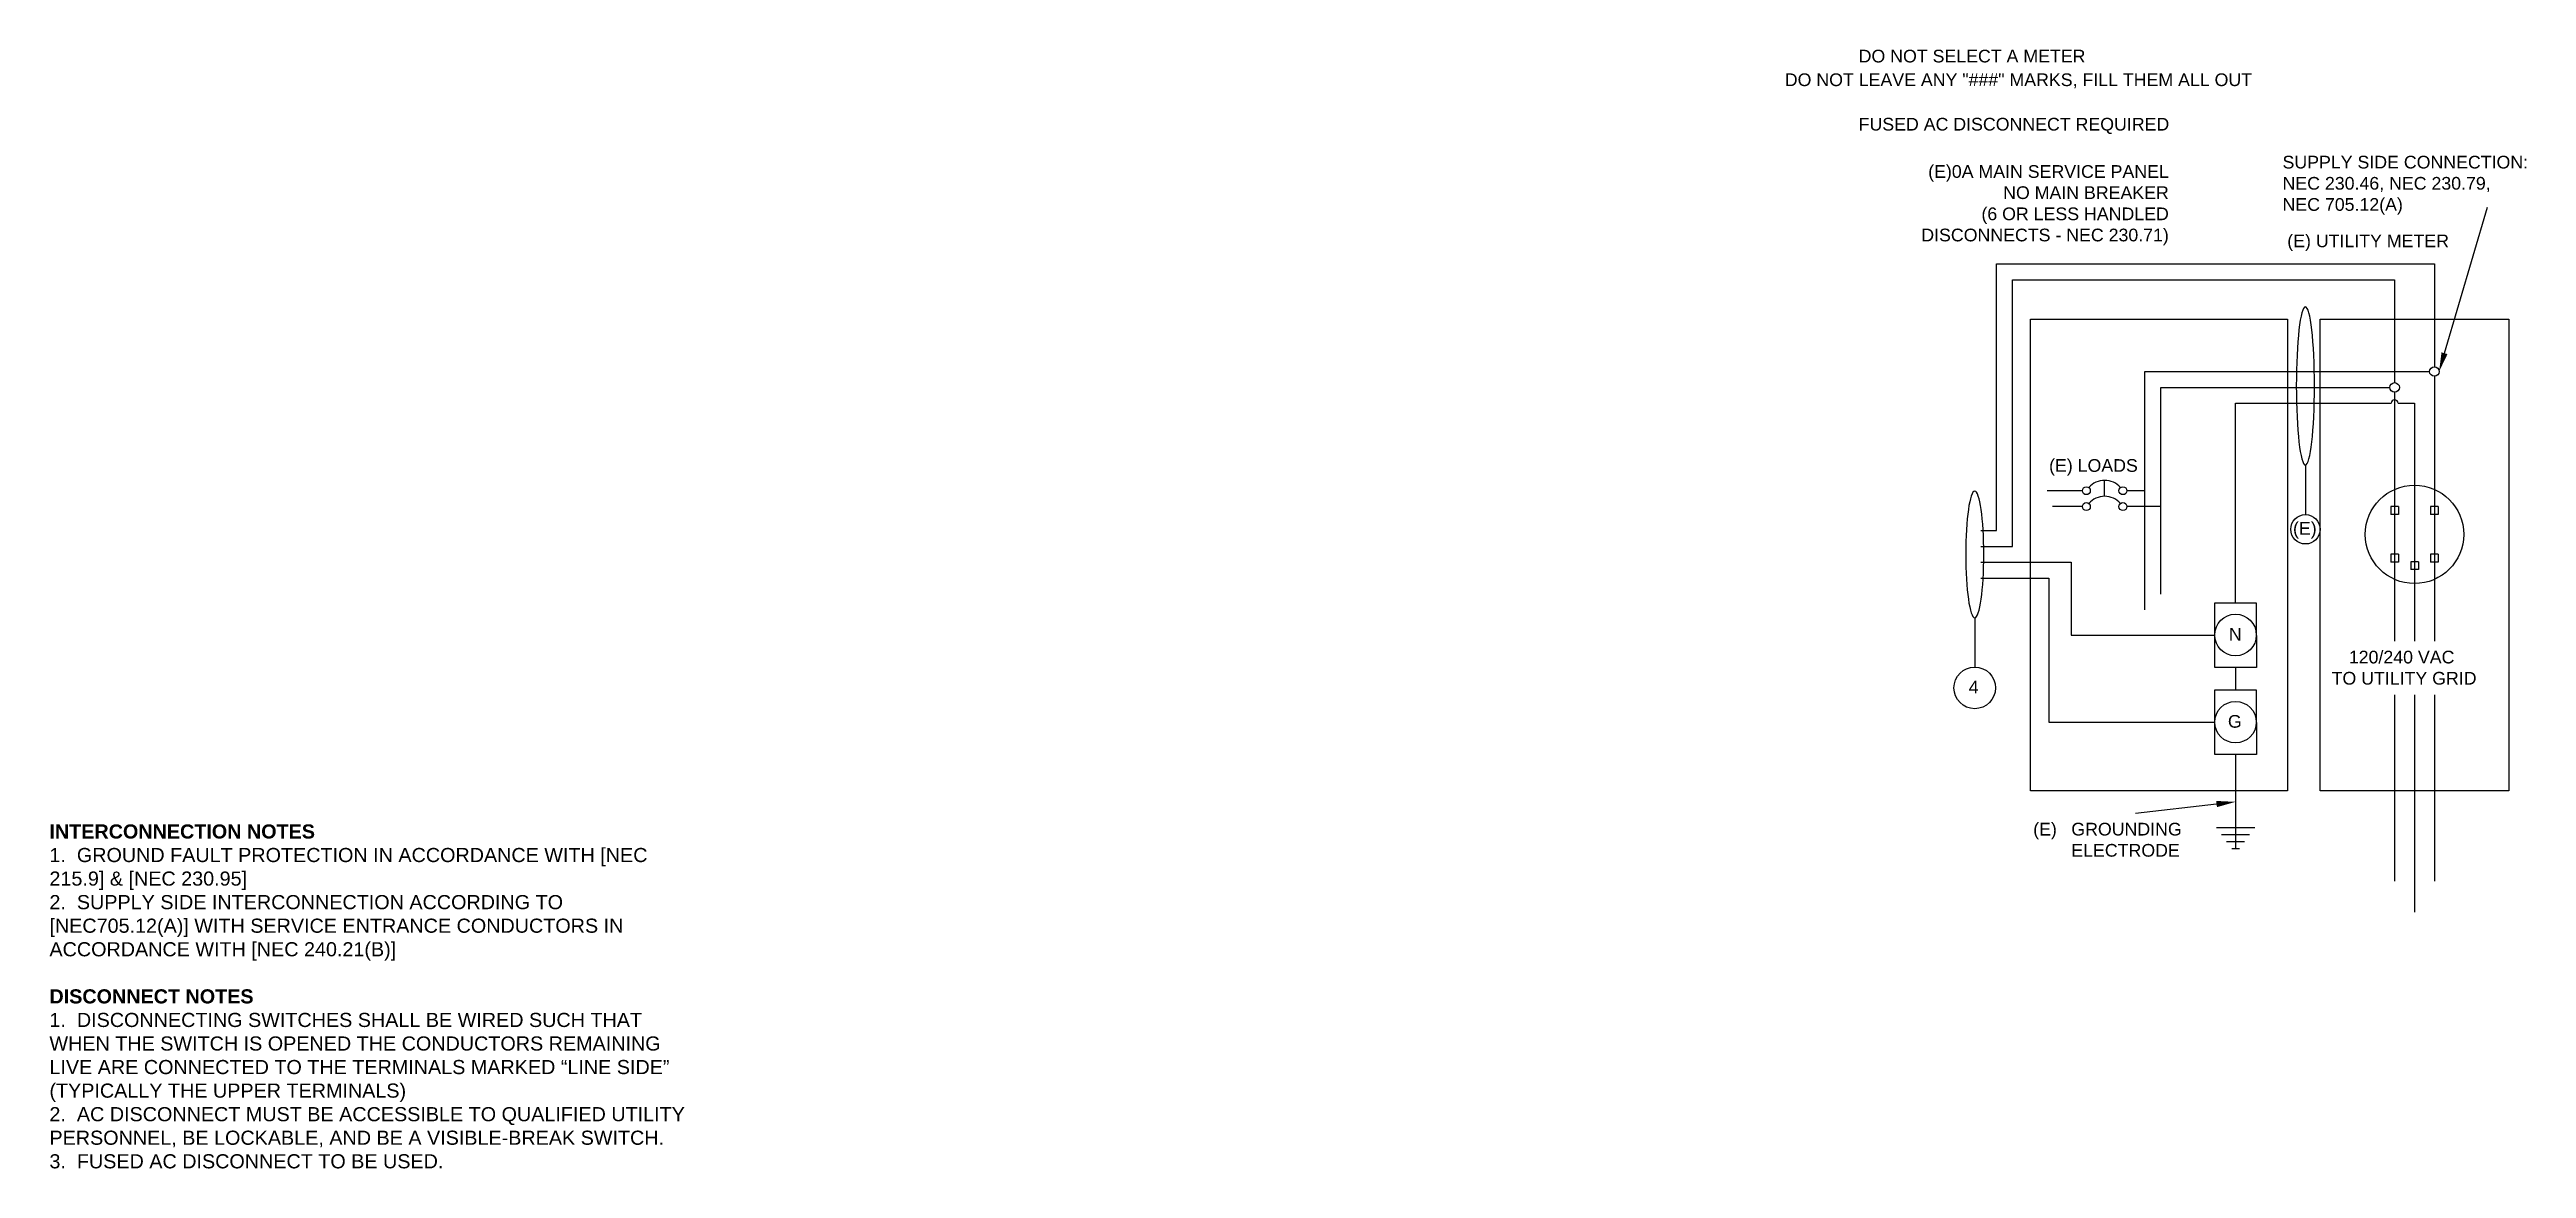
# Model space of a CAD drawing. Header units: inches. Extents: x -91 to 65, y -68 to 120.
# Drawn here: x -91.4 to 64.6, y -68 to 2.5 of the extents above; entities outside this region: 1.
import ezdxf
from ezdxf import colors
from ezdxf.entities.mleader import LeaderData, LeaderLine
from ezdxf.math import Vec2, Vec3

# ---------------------------------------------------------------- set-up
doc = ezdxf.new("R2010")
doc.units = ezdxf.units.IN
doc.header["$MEASUREMENT"] = 0
doc.layers.add('Ground', color=3, linetype='Continuous')
doc.layers.add('Hidden', color=1, linetype='Continuous', lineweight=25, plot=False)
doc.layers.add('wirecallout', color=4, linetype='Continuous', lineweight=25)
doc.styles.add('2 Inch', font='arial.ttf', dxfattribs={"height": 2})
doc.styles.get("Standard").update_dxf_attribs({"font": 'arial.ttf'})

# ---------------------------------------------------------------- blocks, each defined once
blk = doc.blocks.new('*T7')
at = {"color": 0, "linetype": 'ByBlock', "lineweight": -2, "transparency": 16777216}
for p, q in [((0, 0), (16.93, 0)), ((0, 0), (0, -8.06)), ((8.47, 0), (8.47, -8.06)), ((16.93, 0), (16.93, -8.06)), ((0, -2.7), (16.93, -2.7)), ((0, -5.38), (16.93, -5.38)), ((0, -8.06), (16.93, -8.06))]:
    blk.add_line(p, q, dxfattribs=at)
at = {"color": 0, "transparency": 16777216, "char_height": 1.1111, "width": 7.2667, "attachment_point": 7}
for s, insert in [('{\\fCalibri|b0|i0|c0;PV BREAK', (0.6, -2.1)), ('{\\fCalibri|b0|i0|c0;', (9.07, -2.1)), ('{\\fCalibri|b0|i0|c0;MAIN', (0.6, -4.78)), ('{\\fCalibri|b0|i0|c0;0', (9.07, -4.78)), ('{\\fCalibri|b0|i0|c0;BUS', (0.6, -7.46)), ('{\\fCalibri|b0|i0|c0;0', (9.07, -7.46))]:
    blk.add_mtext(s, dxfattribs=dict(at, insert=insert))

msp = doc.modelspace()

# ---------------------------------------------------------------- linework, layer by layer
for p, q in [((40.57, -32.81), (40.57, -17.79)), ((40.57, -17.79), (49.56, -17.79)), ((41.57, -31.81), (41.57, -18.79)), ((41.57, -18.79), (49.56, -18.79)), ((38.04, -25.65), (38.04, -24.65)), ((50.68, -23.69), (50.68, -26.8)), ((36.64, -25.3), (34.43, -25.3)), ((36.64, -26.3), (34.76, -26.3)), ((40.57, -25.3), (39.43, -25.3)), ((41.57, -26.3), (39.43, -26.3)), ((56.05, -26.3), (56.05, -26.8)), ((56.55, -26.3), (56.05, -26.3)), ((56.55, -26.3), (56.55, -26.8)), ((58.55, -26.3), (58.55, -26.8)), ((59.05, -26.3), (58.55, -26.3)), ((59.05, -26.3), (59.05, -26.8)), ((56.55, -26.8), (56.05, -26.8)), ((59.05, -26.8), (58.55, -26.8)), ((56.05, -29.3), (56.05, -29.8)), ((56.55, -29.3), (56.05, -29.3)), ((56.55, -29.3), (56.55, -29.8)), ((58.55, -29.3), (58.55, -29.8)), ((59.05, -29.3), (58.55, -29.3)), ((59.05, -29.3), (59.05, -29.8)), ((56.55, -29.8), (56.05, -29.8)), ((57.31, -29.77), (57.31, -30.27)), ((57.81, -29.77), (57.31, -29.77)), ((57.81, -30.27), (57.31, -30.27)), ((57.81, -29.77), (57.81, -30.27)), ((59.05, -29.8), (58.55, -29.8)), ((29.86, -33.3), (29.86, -36.41)), ((46.28, -36.43), (46.28, -37.84))]:
    msp.add_line(p, q)
for points in [[(30.24, -27.81), (31.24, -27.81), (31.24, -11.01), (58.8, -11.01), (58.8, -17.49)], [(30.24, -28.81), (32.24, -28.81), (32.24, -12.01), (56.3, -12.01), (56.3, -18.49)], [(49.56, -17.79), (58.51, -17.79)], [(58.8, -18.09), (58.8, -34.77)], [(46.28, -32.36), (46.28, -19.79), (49.56, -19.79)], [(49.56, -18.79), (56.01, -18.79)], [(49.56, -19.79), (56.09, -19.79)], [(56.3, -19.09), (56.3, -34.77)], [(56.52, -19.79), (57.55, -19.79), (57.55, -34.77)], [(30.24, -29.81), (35.94, -29.81), (35.94, -34.39), (44.97, -34.39)], [(56.3, -38.16), (56.3, -49.9)], [(57.55, -38.16), (57.55, -51.85)], [(58.8, -38.16), (58.8, -49.9)]]:
    msp.add_lwpolyline(points)
for points in [[(49.56, -44.21), (33.38, -44.21), (33.38, -14.49), (49.56, -14.49)], [(63.5, -44.21), (51.61, -44.21), (51.61, -14.49), (63.5, -14.49)], [(44.97, -32.36), (47.59, -32.36), (47.6, -36.43), (44.97, -36.43)]]:
    msp.add_lwpolyline(points, close=True)
for centre, radius in [((56.3, -18.79), 0.298), ((58.8, -17.79), 0.298), ((57.55, -28.05), 3.1), ((36.89, -25.3), 0.248), ((36.89, -26.3), 0.248), ((39.19, -25.3), 0.248), ((39.19, -26.3), 0.248), ((50.68, -27.73), 0.925), ((46.28, -34.39), 1.31), ((29.86, -37.72), 1.31), ((46.28, -39.88), 1.31)]:
    msp.add_circle(centre, radius)
for centre, radius, start, end in [((56.3, -19.79), 0.215, 360, 180), ((38.04, -25.98), 1.33, 41.2408, 138.7592), ((38.04, -26.98), 1.33, 41.2408, 138.7592)]:
    msp.add_arc(centre, radius, start, end)
at = {"layer": 'Ground'}
msp.add_line((46.28, -41.91), (46.28, -47.84), dxfattribs=at)
msp.add_lwpolyline([(30.24, -30.81), (34.52, -30.81), (34.52, -39.88), (44.97, -39.88)], dxfattribs=at)
msp.add_lwpolyline([(44.97, -37.84), (47.59, -37.84), (47.6, -41.91), (44.97, -41.91)], close=True, dxfattribs=at)
at = {"layer": 'Ground', "lineweight": -3}
for points in [[(45.08, -46.51), (47.49, -46.51)], [(45.4, -46.96), (47.16, -46.96)], [(45.72, -47.39), (46.85, -47.39)], [(46.04, -47.84), (46.53, -47.84)]]:
    msp.add_lwpolyline(points, dxfattribs=at)
at = {"layer": 'wirecallout', "color": 7, "extrusion": (0, 0, -1)}
for centre, major_axis, ratio in [((50.68, -18.7), (0, 4.99), 0.114414), ((29.86, -29.31), (0, 3.99), 0.14309)]:
    msp.add_ellipse(centre, major_axis=major_axis, ratio=ratio, dxfattribs=at)

# ---------------------------------------------------------------- block references
msp.add_blockref('*T7', (33.79, 119.83))

# ---------------------------------------------------------------- texts
msp.add_text('(E) LOADS', height=0.8).set_placement((34.54, -24.11))
at = {"insert": (49.24, -4.2), "char_height": 0.8, "width": 17.8999, "attachment_point": 1}
msp.add_mtext('SUPPLY SIDE CONNECTION:\\PNEC 230.46, NEC 230.79,\\PNEC 705.12(A)', dxfattribs=at)
for s, width, gutter_width, heights, insert, char_height, attachment_point in [('(E)0A MAIN SERVICE PANEL\\PNO MAIN BREAKER \\P(6 OR LESS HANDLED DISCONNECTS - NEC 230.71)', 18.2852, 1, [0], (42.08, -4.79), 0.8, 3), ('\\A1;\\pxi-3,l4,qc,t4;(E)^IUTILITY METER', 14.5179, 1, [5.98], (46.97, -9.16), 0.8, 1), ('(E)', 15.6401, 1, [0], (51.39, -27.27), 0.8, 3), ('N', 15.6401, 1, [0], (46.67, -33.94), 0.8, 3), ('\\A1;\\pxqc;120/240 VAC\\P TO UTILITY GRID', 14.5179, 1, [5.98], (49.48, -35.38), 0.8, 1), ('4', 15.6401, 1, [0], (30.1, -37.27), 0.8, 3), ('G', 15.6401, 1, [0], (46.67, -39.43), 0.8, 3), ('{\\fArial|b1|i0|c0|p34;\\H0.58333x;INTERCONNECTION NOTES\\fArial|b0|i0|c0|p34;\\P1.  GROUND FAULT PROTECTION IN ACCORDANCE WITH [NEC 215.9] & [NEC 230.95]\\P\\pxt29;2.  SUPPLY SIDE INTERCONNECTION ACCORDING TO  [NEC705.12(A)] WITH SERVICE ENTRANCE CONDUCTORS IN ACCORDANCE WITH [NEC 240.21(B)]\\P\\ptz;\\P\\fArial|b1|i0|c0|p34;DISCONNECT NOTES\\P\\fArial|b0|i0|c0|p34;1.  DISCONNECTING SWITCHES SHALL BE WIRED SUCH THAT WHEN THE SWITCH IS OPENED THE CONDUCTORS REMAINING LIVE ARE CONNECTED TO THE TERMINALS MARKED “LINE SIDE” (TYPICALLY THE UPPER TERMINALS)\\P2.  AC DISCONNECT MUST BE ACCESSIBLE TO QUALIFIED UTILITY PERSONNEL, BE LOCKABLE, AND BE A VISIBLE-BREAK SWITCH.\\P3.  FUSED AC DISCONNECT TO BE USED. }', 40.058, 1.3, [47.35], (-91.37, -46.32), 1.52626, 1), ('\\pxi-3,l5,t5;(E)^IGROUNDING ELECTRODE ', 15.6401, 1, [0], (31.94, -46.22), 0.8, 1)]:
    msp.add_mtext_dynamic_manual_height_columns(s, width=width, gutter_width=gutter_width, heights=heights, dxfattribs=dict(insert=insert, char_height=char_height, attachment_point=attachment_point))
at = {"layer": 'Hidden', "char_height": 0.8, "attachment_point": 1}
for s, width, heights, insert in [('DO NOT SELECT A METER', 28.4674, [0], (22.55, 2.48)), ('DO NOT LEAVE ANY "###" MARKS, FILL THEM ALL OUT', 31.9901, [3.06], (17.9, 0.99)), ('FUSED AC DISCONNECT REQUIRED', 28.4674, [0], (22.55, -1.81))]:
    msp.add_mtext_dynamic_manual_height_columns(s, width=width, gutter_width=1, heights=heights, dxfattribs=dict(at, insert=insert))

# ---------------------------------------------------------------- leaders
ml = msp.add_multileader_mtext('Standard')
ml.set_content('', color=256, style='2 Inch')
ml.set_leader_properties()
ml.build(insert=Vec2(0, 0))
ml.multileader.update_dxf_attribs({"has_dogleg": 0, "dogleg_length": 0, "arrow_head_size": 1.2})
ctx = ml.context
ctx.base_point, ctx.char_height, ctx.arrow_head_size, ctx.landing_gap_size, ctx.plane_origin = Vec3(62.14, -7.43), 1.2, 1.2, 0.009, Vec3(39.91, -14.5)
ctx.attachment_type = 1
notes = []
notes.append((ctx, [(1, (1, 1, 0), (62.14, -7.43), (1, 0), 0, [(0, [(59.1, -17.79)], 0, [])])]))
ctx.mtext.insert, ctx.mtext.flow_direction = Vec3(62.15, -6.83), 5
ml = msp.add_multileader_mtext('Standard')
ml.set_content('', color=256, style='2 Inch')
ml.set_leader_properties()
ml.build(insert=Vec2(0, 0))
ml.multileader.update_dxf_attribs({"has_dogleg": 0, "dogleg_length": 0, "arrow_head_size": 1.2})
ctx = ml.context
ctx.base_point, ctx.char_height, ctx.arrow_head_size, ctx.landing_gap_size, ctx.plane_origin = Vec3(39.96, -45.63), 1.2, 1.2, 0.009, Vec3(44.36, -45.37)
ctx.text_align_type, ctx.attachment_type = 2, 1
notes.append((ctx, [(0, (1, 1, 0), (39.98, -45.63), (-1, 0), 0, [(0, [(46.28, -44.9)], 0, [])])]))
ctx.mtext.insert, ctx.mtext.alignment, ctx.mtext.flow_direction = Vec3(39.97, -45.03), 3, 5
for ctx, leaders in notes:
    for number, flags, end, landing, length, lines in leaders:
        leader = LeaderData()
        leader.index, (leader.has_last_leader_line, leader.has_dogleg_vector, leader.attachment_direction) = number, flags
        leader.last_leader_point, leader.dogleg_vector, leader.dogleg_length = Vec3(end), Vec3(landing), length
        for number, points, colour, breaks in lines:
            line = LeaderLine()
            line.index, line.vertices, line.color, line.breaks = number, Vec3.list(points), colors.encode_raw_color(colour), breaks
            leader.lines.append(line)
        ctx.leaders.append(leader)

doc.saveas('drawing.dxf')
